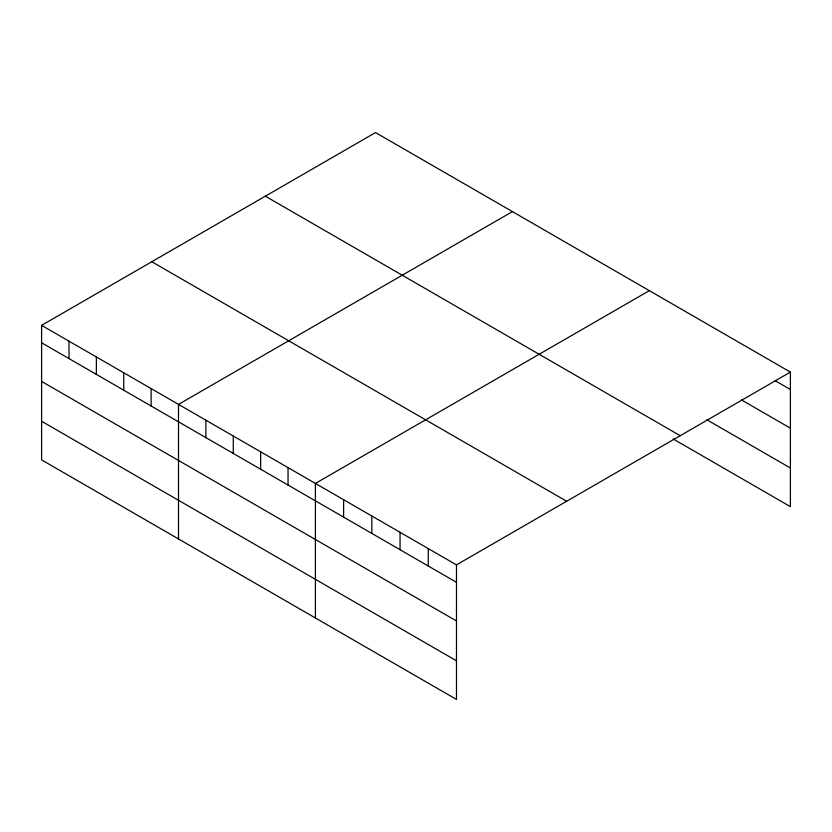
<?xml version="1.0" encoding="UTF-8"?>
<svg xmlns="http://www.w3.org/2000/svg" width="832" height="832" viewBox="0 0 832 832"><rect width="100%" height="100%" fill="white"/><g stroke="black" fill="none" stroke-linecap="round" stroke-linejoin="round"><path stroke-width="1.25" d="M41.6 325.354L456.477 564.876L456.477 699.431L41.6 459.909L41.6 325.354L375.523 132.569L790.4 372.091L790.4 506.646L673.213 438.984M512.439 211.609L178.506 404.394L178.506 538.959M649.345 290.649L315.411 483.444L315.411 617.999M456.477 564.876L790.4 372.091M775.206 380.744L790.4 389.511M741.572 399.974L790.4 428.168M706.846 419.754L790.4 467.99M265.335 196.186L680.202 435.708M151.798 261.737L566.665 501.259M41.6 342.774L456.477 582.296M41.6 381.43L456.477 620.953M41.6 421.252L456.477 660.785M428.262 548.59L428.262 566.01M400.046 532.303L400.046 549.723M371.842 516.017L371.842 533.437M343.626 499.73L343.626 517.15M288.038 467.636L288.038 485.056M260.655 451.828L260.655 469.248M233.272 436.02L233.272 453.44M205.889 420.212L205.889 437.632M151.122 388.586L151.122 406.016M123.75 372.778L123.75 390.198M96.366 356.97L96.366 374.39M68.983 341.162L68.983 358.582"/></g></svg>
